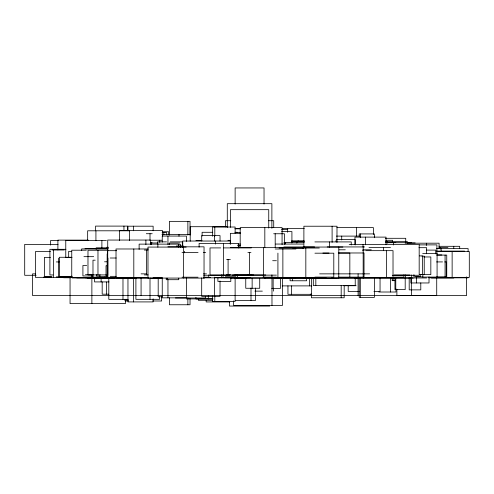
<?xml version="1.0" encoding="UTF-8"?>
<svg xmlns="http://www.w3.org/2000/svg" width="494" height="494" viewBox="0 0 494 494"><rect width="100%" height="100%" fill="white"/><g stroke="black" fill="none" stroke-linecap="round" stroke-linejoin="round"><path stroke-width="0.74" d="M230.815 220.713L225.449 220.713L225.449 226.882M268.353 220.713L273.719 220.713L273.719 227.648M226.863 226.703L190.202 226.703L190.202 241.196M336.896 227.598L373.371 227.598L373.371 234.533M304.292 228.389L282.741 228.389L282.741 229.926M234.971 228.426L240.356 228.426M235.15 228.815L240.529 228.815M281.636 229.58L287.761 229.58M129.626 230.797L87.654 230.797L87.654 240.726M281.66 231.593L291.917 231.593L291.917 243.023M162.409 231.742L168.682 231.742L168.682 234.78M212.784 232.291L202.108 232.291L202.108 236.101M234.916 232.291L237.373 232.291M162.088 232.618L166.706 232.618L166.706 234.922M236.416 232.618L240.263 232.618M240.436 233.341L230.358 233.341L230.358 244.098M146.292 233.711L152.22 233.711M273.664 233.755L284.414 233.755L284.414 244.4M161.97 234.613L190.122 234.613M336.352 236.107L360.324 236.107M385.308 238.299L405.741 238.299L405.741 242.134M336.284 239.559L355.229 239.559L355.229 244.925M88.241 240.115L57.897 240.115L57.897 249.952M151.325 240.232L161.983 240.232M227.882 240.343L230.198 240.343M385.765 240.294L392.631 240.294L392.631 241.832M195.927 240.405L202.04 240.405M58.255 240.535L50.573 240.535L50.573 245.117M106.395 240.51L65.77 240.51L65.77 257.325M298.08 240.794L304.193 240.794M291.497 241.016L298.425 241.016M335.488 241.016L336.957 241.016M291.695 241.177L297.876 241.177M296.258 241.393L303.835 241.393M291.614 241.585L304.384 241.585M385.795 241.665L407.451 241.665L407.451 243.172M166.484 241.869L157.432 241.869L157.432 244.172M170.251 241.869L182.323 241.869L182.323 247.241M314.882 241.912L351.234 241.912L351.234 244.975M385.4 242.06L387.339 242.06M283.908 242.437L304.23 242.437M386.444 242.579L395.805 242.579M385.894 242.708L411.366 242.708M150.522 242.789L152.053 242.789M158.16 242.974L151.275 242.974L151.275 244.511M179.902 243.023L169.238 243.023L169.238 244.555M407.729 242.924L415.201 242.924M405.148 243.19L439.08 243.19L439.08 248.531M238.164 244.055L240.448 244.055M275.59 244.055L303.168 244.055M58.07 244.376L24.7 244.376L24.7 275.294L36.155 275.294M178.285 244.511L180.576 244.511L180.576 247.593M349.184 244.579L419.178 244.579L419.178 275.282L392.255 275.282M419.357 244.882L436.906 244.882L436.906 253.996M237.528 245.462L240.461 245.462M176.358 245.969L183.274 245.969M439.018 246.308L459.698 246.308L459.698 248.587M167.904 246.827L204.041 246.827L204.041 278.097M283.822 246.957L314.561 246.957M327.232 246.938L364.615 246.938M186.207 247.08L147.984 247.08L147.984 278.06L204.195 278.097M342.91 247.049L303.137 247.049L303.137 248.562M106.76 247.259L108.223 247.259M230.432 247.648L295.486 247.648M368.987 247.568L390.501 247.568M439.036 247.58L447.941 247.58M418.961 247.685L426.625 247.685L426.625 253.743M108.303 247.821L96.163 247.821L96.163 249.328M220.713 247.908L210.006 247.908L210.006 274.991L265.766 274.991M223.776 247.908L251.316 247.908M279.042 248.044L319.322 248.044M292.93 248.074L303.934 248.081M85.011 248.377L96.262 248.377M91.538 248.612L96.83 248.612M436.548 248.587L468.108 248.587L468.108 251.668M85.468 248.741L108.075 248.741M108.161 248.908L81.677 248.908L81.677 250.446M148.348 248.982L116.016 248.982L116.016 277.764L148.348 277.764M275.195 248.995L295.912 248.995M65.924 249.309L49.9 249.309L49.9 274.954L52.951 274.954M339.162 249.791L345.281 249.791M362.88 249.791L371.297 249.791M51.987 249.995L64.251 249.995M144.31 250.038L148.101 250.038M426.513 250.1L435.764 250.1L435.764 253.86M86.302 250.205L71.754 250.205L71.754 277.572L71.809 276.047M107.945 250.267L87.981 250.267L87.981 274.911L106.408 274.911M116.683 250.686L107.501 250.686L107.501 277.492L148.737 277.492M362.596 250.662L364.134 250.662M365.665 250.662L393.02 250.662L393.02 277.498L362.596 277.498M436.332 251.094L464.551 251.094M71.723 251.36L68.678 251.36L68.678 257.417M436.159 251.52L469.3 251.52L469.3 277.362L430.83 277.362M50.487 251.619L35.42 251.619L35.42 277.35L51.24 277.35M247.908 252.428L250.952 252.428M182.027 252.539L198.069 252.539M203.423 252.539L205.714 252.539M338.736 252.977L364.029 252.977L364.029 277.134L338.279 277.122M322.872 253.045L329.035 253.045M338.279 253.045L349.838 253.045L349.838 277.122M314.925 253.187L333.796 253.187L333.796 277.103L314.925 277.103M422.697 253.373L437.079 253.373L437.079 277.072L422.697 277.072M437.252 254.96L441.846 254.96M436.603 255.095L446.749 255.083L446.749 276.807L436.579 276.862M419.48 255.892L422.537 255.892L422.537 274.645M421.956 256.158L424.235 256.158L424.235 274.633L419.48 274.645M83.931 256.664L93.706 256.664M423.982 256.96L430.83 256.96L430.83 274.615L421.703 274.615M71.704 257.275L59.373 257.275L59.373 276.461L72.025 276.424M50.474 257.38L44.398 257.38L44.398 276.442L51.994 276.442M65.869 257.498L72.025 257.498M110.187 258.01L116.226 258.01M226.598 259.436L230.365 259.436M95.212 260.184L92.983 260.184L92.983 277.301L108.235 277.301M272.669 260.709L276.405 260.709M104.543 261.789L107.606 261.789M56.297 261.931L59.28 261.931M436.579 261.919L442.538 261.919M444.754 261.919L446.261 261.919L446.261 276.862M86.697 265.488L82.912 265.488L82.912 275.967L92.755 275.967M107.501 265.747L106.031 265.747L106.031 275.899L107.501 275.899M35.648 273.861L32.567 273.861L32.567 295.56L466.602 295.56L466.602 276.85M141.08 273.861L146.465 273.861M203.411 273.861L206.492 273.861M319.612 273.861L369.636 273.861M226.598 274.485L230.365 274.485M85.437 274.608L92.952 274.608M144.31 274.899L148.101 274.899M247.908 274.899L250.952 274.899M394.126 274.973L409.995 274.973M233.816 275.059L253.663 275.059M231.97 275.133L276.412 275.133M203.658 275.257L230.111 275.257M92.891 276.066L91.378 276.066L91.378 274.584M99.485 276.066L96.447 276.066L96.447 274.584M225.301 276.257L235.922 276.257L235.922 274.763M110.187 276.344L116.226 276.344M63.325 276.56L71.587 276.56M415.67 276.615L420.24 276.615L420.24 274.355M56.297 276.862L71.988 276.862M107.606 276.893L99.942 276.893L99.942 274.627M43.299 277.171L51.388 277.171M104.487 277.134L108.242 277.134M263.135 277.165L276.405 277.165M394.058 277.153L403.913 277.153L403.913 274.874M90.89 277.196L104.537 277.196M182.027 277.202L198.069 277.202M203.423 277.202L208.771 277.202L208.771 274.892M58.304 277.393L72.081 277.393M78.138 277.387L91.087 277.387M141.932 277.387L148.682 277.387M203.831 277.387L210.555 277.387M390.001 277.393L391.452 277.393M231.729 277.461L265.63 277.461M428.255 277.467L464.551 277.43M50.493 277.603L106.21 277.572M121.555 277.517L126.118 277.517M139.95 277.585L148.774 277.585M214.519 277.517L242.597 277.517M80.232 277.634L87.827 277.634M218.206 277.696L241.239 277.696M339.162 277.634L345.281 277.634M362.88 277.634L371.297 277.634M63.59 277.758L70.5 277.758M85.468 277.801L115.003 277.801M224.43 277.77L250.279 277.77M265.21 277.758L295.912 277.758M76.761 277.856L96.83 277.819M153.047 277.887L162.254 277.887M203.485 277.838L246.753 277.838M273.664 277.856L326.071 277.912M354.809 277.9L357.113 277.9M428.885 277.826L468.108 277.826M72.186 277.974L136.146 277.943M230.445 278.005L240.597 278.005M282.383 277.937L323.101 277.924M331.838 277.949L426.625 277.968M431.379 277.98L453.844 277.98M234.644 278.036L240.245 278.091M281.642 278.036L302.637 278.036M303.137 278.066L413.25 278.036M87.654 278.153L148.614 278.178M150.151 278.178L162.464 278.178M240.189 278.468L282.068 278.468M303.884 278.61L337.007 278.61M395.354 280.66L392.18 280.66L392.18 277.579M109.013 281.92L94.527 281.92L94.527 278.097M343.781 285.73L356.162 285.73M282.241 285.89L311.751 285.89M271.7 288.428L280.419 288.428L280.419 278.468M254.898 291.133L262.345 291.133M359.675 291.454L348.202 291.454L348.202 285.291M373.933 291.454L380.053 291.454L380.053 277.585M378.812 292.01L395.966 292.01L395.966 288.953M108.896 294.202L102.178 294.202L102.178 282M310.213 294.196L311.739 294.196M311.547 294.325L287.946 294.325L287.946 285.878M162.131 296.764L158.191 296.764L158.191 277.603M175.419 297.999L205.671 297.999L205.621 296.468M186.46 298.907L212.791 298.907M213.025 298.938L195.933 298.938L195.933 297.4M128.063 299.352L108.797 299.352L108.797 277.968M124.451 300.056L128.292 300.056M212.686 300.296L198.36 300.296L198.36 298.753M235.15 300.377L255.62 300.377L255.62 288.064M125.186 300.994L128.526 300.994M152.739 300.994L161.637 300.994L161.637 296.388M229.654 301.933L206.171 301.933L206.171 300.389M269.724 306.052L229.444 306.052L229.444 301.439M453.764 246.308L453.764 248.587M452.134 251.52L452.134 277.362M445.075 255.095L445.075 276.801M441.148 248.587L441.148 250.896M440.574 247.58L440.574 249.1M436.721 277.881L436.721 295.443L396.886 295.443L396.886 289.336M429.014 276.912L429.014 282.963L410.878 282.963L410.878 277.671M426.359 243.19L426.359 245.481M422.845 274.627L422.845 276.887L413.929 276.887L413.929 274.627M420.789 282.926L420.789 289.873L409.199 289.873L409.199 277.523M416.578 277.671L416.578 282.963M411.712 274.936L411.712 277.968M411.508 290.102L411.508 295.443M411.335 277.523L411.335 289.873M405.407 274.954L405.407 278.036M405.197 278.221L405.197 289.601L394.947 289.601L394.947 278.221M395.774 278.221L395.774 289.601M393.57 242.708L393.57 244.987M393.15 277.579L393.15 280.66M390.476 278.233L390.476 292.01M387.339 241.665L387.339 243.172M386.388 250.662L386.388 277.498M386.018 244.74L386.018 237.114L354.951 237.114L354.951 244.74M383.579 247.568L383.579 250.612M374.384 237.744L374.384 233.921L359.2 233.921L359.2 236.212M374.384 277.492L374.384 297.369L359.2 297.369L359.2 277.492M365.424 237.114L365.424 244.74M363.164 246.938L363.164 278.085M363.022 244.579L363.022 246.883M360.305 233.921L360.305 237.744M360.305 277.492L360.305 297.369M358.094 273.861L358.094 295.56M356.402 227.598L356.402 236.076M355.229 277.912L355.229 285.581L313.313 285.581L313.313 278.678M344.182 285.427L344.182 297.771L311.393 297.771L311.393 278.48M341.712 236.107L341.712 239.948M341.187 285.427L341.187 297.771M338.773 247.049L338.773 278.066M336.957 242.554L337.007 226.227L303.884 226.227L303.884 247.025M332.104 226.227L332.104 242.406M329.387 241.912L329.387 247.278M315.827 278.678L315.827 285.581M309.627 278.227L309.627 285.89M306.613 278.493L306.613 280.777L290.083 280.777L290.083 277.733M305.829 248.044L305.829 277.912M296.857 241.585L296.857 243.128M292.596 277.733L292.596 280.777M291.417 285.878L291.417 294.325M287.662 228.401L287.662 232.248M285.452 242.437L285.452 243.974M282.871 248.995L282.871 277.758M282.463 277.924L282.463 305.434L233.619 305.434L233.619 300.846M282.068 244.579L282.068 227.629L240.189 227.629L240.189 247.661M277.918 253.126L277.918 277.109M275.195 233.755L275.195 247.438M273.509 288.107L273.509 291.133M273.145 278.468L273.145 288.428M271.978 278.69L271.978 305.434M271.879 228.321L271.879 203.682L227.289 203.682L227.289 227.549M271.922 274.923L271.922 277.165M268.748 228.086L268.748 209.672L230.42 209.672L230.42 227.32M264.821 227.629L264.821 247.661M264.821 276.93L264.821 278.468M264.037 204.065L264.037 187.948L235.132 187.948L235.132 204.065M263.444 247.648L263.444 275.133M263.314 275.183L263.314 277.461M259.721 278.418L259.721 288.268L245.759 288.268L245.759 278.418M252.138 278.418L252.138 288.268M251.001 288.064L251.001 300.377M249.414 252.428L249.414 274.899M239.047 245.462L239.047 247.76M238.312 247.969L238.312 243.419L199.101 243.419L199.101 247.21M237.392 274.732L237.392 277.77M235.125 233.156L235.125 227.018L212.611 227.018L212.611 236.225M235.125 277.653L235.125 301.433L212.611 301.433L212.611 296.06M230.809 277.647L230.809 281.426L217.903 281.426L217.903 277.647M230.266 244.11L230.266 241.035L182.743 241.035L182.743 247.191M228.092 259.436L228.092 274.485M223.405 243.419L223.405 275.257M223.053 274.831L223.053 277.838M221.67 274.837L221.67 277.869M220.034 241.01L220.034 235.626L201.694 235.626L201.694 241.01M220.034 280.987L220.034 296.363L201.694 296.363L201.694 277.912M215.384 241.035L215.384 244.11M214.797 227.018L214.797 236.225M214.797 296.06L214.797 301.433M214.415 235.626L214.415 241.01M214.415 277.146L214.415 296.363M208.289 295.863L208.289 298.938M190.029 235.132L190.029 221.361L169.411 221.361L169.411 235.132M190.029 298.642L190.029 304.761L169.411 304.761L169.411 297.876M187.874 221.361L187.874 235.132M187.874 297.876L187.874 304.761M186.436 241.405L186.436 236.064L162.248 236.064L162.248 242.165M186.436 278.011L186.436 297.839L162.248 297.839L162.248 278.011M184.435 251.292L184.435 252.829M183.521 247.08L183.521 252.366M183.552 252.539L183.521 278.06M178.995 234.613L178.995 236.157M178.748 278.184L178.748 279.697L166.237 279.697L166.237 278.184M178.464 247.167L178.464 244.129L139.123 244.129L139.123 249.439M167.954 236.064L167.954 244.456M167.954 279.536L167.954 297.839M167.423 278.184L167.423 279.697M163.823 232.618L163.823 234.922M162.464 236.675L162.464 230.531L119.462 230.531L119.462 240.522M159.766 240.232L159.766 242.542M159.599 296.277L159.599 299.333L135.899 299.333L135.899 277.968M157.876 244.129L157.876 247.167M153.134 230.784L153.134 226.196L127.958 226.196L127.958 230.784M153.134 298.858L153.134 301.914L127.958 301.914L127.958 278.208M150.682 244.598L150.682 240.053L107.729 240.053L107.729 274.917M150.009 233.711L150.009 240.578M150.009 277.968L150.009 299.333M146.576 250.038L146.576 274.899M145.897 240.053L145.897 244.598M141.08 277.597L141.08 295.56M133.806 248.982L133.806 277.764M133.374 226.196L133.374 230.784M133.374 278.208L133.374 301.914M129.385 230.531L129.385 240.522M127.65 230.667L127.65 226.104L95.552 226.104L95.552 230.667M125.396 299.778L125.396 303.631L70.055 303.631L70.055 277.406M123.945 226.104L123.945 230.667M122.981 277.968L122.981 299.352M107.92 258.01L107.92 276.344M107.149 253.922L107.149 276.986M106.432 282L106.432 294.202M101.888 240.51L101.888 248.155M101.116 278.097L101.116 281.92M97.973 250.267L97.973 274.911M95.922 230.797L95.922 240.726M91.878 278.178L91.878 303.631M58.551 258.164L58.551 276.319M53.488 249.995L53.488 277.603"/></g></svg>
